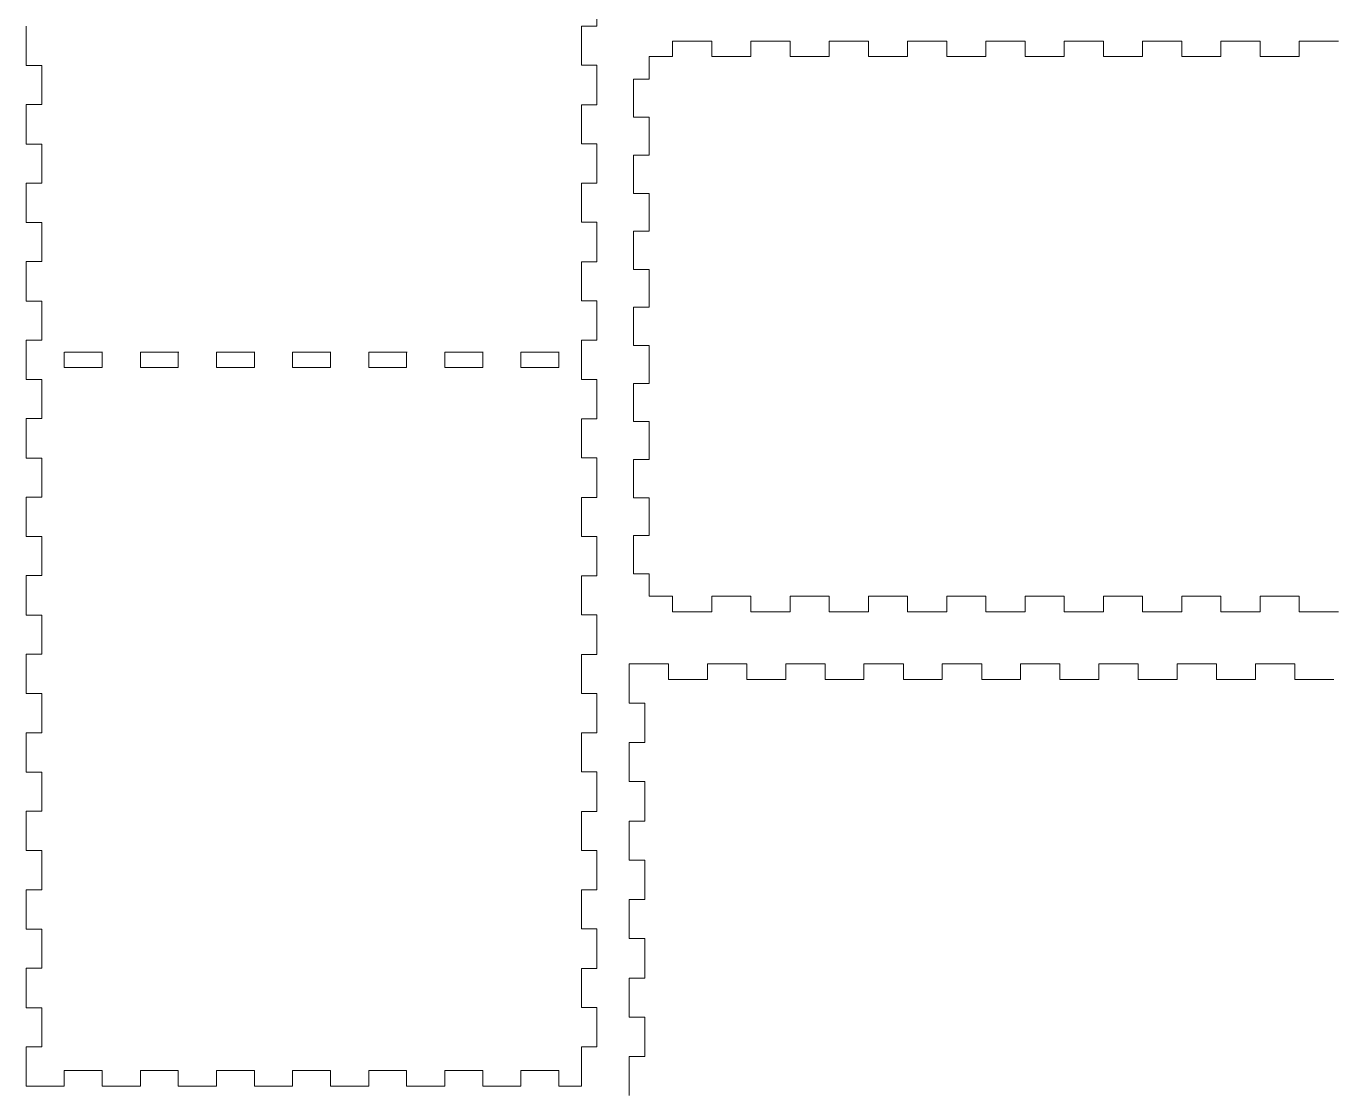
# Model space of a CAD drawing. Header units: millimetres. Extents: x -284 to 247, y -404 to 405.
# Drawn here: x -270.3 to -18.2, y -206.3 to -1 of the extents above; entities that cross this region are included whole.
import ezdxf

# ---------------------------------------------------------------- set-up
doc = ezdxf.new("R2010")
doc.units = ezdxf.units.MM
doc.header["$MEASUREMENT"] = 0
doc.layers.add('Layer 1', color=7, linetype='Continuous')

msp = doc.modelspace()

# ---------------------------------------------------------------- linework, layer by layer
at = {"layer": 'Layer 1', "lineweight": 0}
for points in [[(-160.2656, -1.0295), (-160.2656, -1.0295), (-160.2656, 6.5792), (-160.2656, 6.5792)], [(-270.3055, -8.598), (-270.3055, -8.598), (-270.3055, -0.9897), (-270.3055, -0.9897)], [(-163.2656, -8.5582), (-163.2656, -8.5582), (-163.2656, -1.0295), (-163.2656, -1.0295)], [(-160.2656, -1.0295), (-160.2656, -1.0295), (-163.2656, -1.0295), (-163.2656, -1.0295)], [(-145.6907, -3.8831), (-145.6907, -3.8831), (-145.6907, -6.8832), (-145.6907, -6.8832)], [(-145.6907, -3.8831), (-145.6907, -3.8831), (-138.1027, -3.8831), (-138.1027, -3.8831)], [(-138.1027, -3.8831), (-138.1027, -3.8831), (-138.1027, -6.8832), (-138.1027, -6.8832)], [(-130.5948, -3.8831), (-130.5948, -3.8831), (-130.5948, -6.8832), (-130.5948, -6.8832)], [(-130.5948, -3.8831), (-130.5948, -3.8831), (-123.0069, -3.8831), (-123.0069, -3.8831)], [(-123.0069, -3.8831), (-123.0069, -3.8831), (-123.0069, -6.8832), (-123.0069, -6.8832)], [(-115.499, -3.8831), (-115.499, -3.8831), (-115.499, -6.8832), (-115.499, -6.8832)], [(-115.499, -3.8831), (-115.499, -3.8831), (-107.9111, -3.8831), (-107.9111, -3.8831)], [(-107.9111, -3.8831), (-107.9111, -3.8831), (-107.9111, -6.8832), (-107.9111, -6.8832)], [(-100.4031, -3.8831), (-100.4031, -3.8831), (-100.4031, -6.8832), (-100.4031, -6.8832)], [(-100.4031, -3.8831), (-100.4031, -3.8831), (-92.8152, -3.8831), (-92.8152, -3.8831)], [(-92.8152, -3.8831), (-92.8152, -3.8831), (-92.8152, -6.8832), (-92.8152, -6.8832)], [(-85.3073, -3.8831), (-85.3073, -3.8831), (-85.3073, -6.8832), (-85.3073, -6.8832)], [(-85.3073, -3.8831), (-85.3073, -3.8831), (-77.7194, -3.8831), (-77.7194, -3.8831)], [(-77.7194, -3.8831), (-77.7194, -3.8831), (-77.7194, -6.8832), (-77.7194, -6.8832)], [(-70.2114, -3.8831), (-70.2114, -3.8831), (-70.2114, -6.8832), (-70.2114, -6.8832)], [(-70.2114, -3.8831), (-70.2114, -3.8831), (-62.6235, -3.8831), (-62.6235, -3.8831)], [(-62.6235, -3.8831), (-62.6235, -3.8831), (-62.6235, -6.8832), (-62.6235, -6.8832)], [(-55.1156, -3.8831), (-55.1156, -3.8831), (-55.1156, -6.8832), (-55.1156, -6.8832)], [(-55.1156, -3.8831), (-55.1156, -3.8831), (-47.5276, -3.8831), (-47.5276, -3.8831)], [(-47.5276, -3.8831), (-47.5276, -3.8831), (-47.5276, -6.8832), (-47.5276, -6.8832)], [(-40.0197, -3.8831), (-40.0197, -3.8831), (-40.0197, -6.8832), (-40.0197, -6.8832)], [(-40.0197, -3.8831), (-40.0197, -3.8831), (-32.4318, -3.8831), (-32.4318, -3.8831)], [(-32.4318, -3.8831), (-32.4318, -3.8831), (-32.4318, -6.8832), (-32.4318, -6.8832)], [(-24.9239, -3.8831), (-24.9239, -3.8831), (-24.9239, -6.8832), (-24.9239, -6.8832)], [(-24.9239, -3.8831), (-24.9239, -3.8831), (-17.336, -3.8831), (-17.336, -3.8831)], [(-150.2186, -6.8832), (-150.2186, -6.8832), (-145.6907, -6.8832), (-145.6907, -6.8832)], [(-150.2186, -11.199), (-150.2186, -11.199), (-150.2186, -6.8832), (-150.2186, -6.8832)], [(-138.1027, -6.8832), (-138.1027, -6.8832), (-130.5948, -6.8832), (-130.5948, -6.8832)], [(-123.0069, -6.8832), (-123.0069, -6.8832), (-115.499, -6.8832), (-115.499, -6.8832)], [(-107.9111, -6.8832), (-107.9111, -6.8832), (-100.4031, -6.8832), (-100.4031, -6.8832)], [(-92.8152, -6.8832), (-92.8152, -6.8832), (-85.3073, -6.8832), (-85.3073, -6.8832)], [(-77.7194, -6.8832), (-77.7194, -6.8832), (-70.2114, -6.8832), (-70.2114, -6.8832)], [(-62.6235, -6.8832), (-62.6235, -6.8832), (-55.1156, -6.8832), (-55.1156, -6.8832)], [(-47.5276, -6.8832), (-47.5276, -6.8832), (-40.0197, -6.8832), (-40.0197, -6.8832)], [(-32.4318, -6.8832), (-32.4318, -6.8832), (-24.9239, -6.8832), (-24.9239, -6.8832)], [(-267.3054, -8.598), (-267.3054, -8.598), (-270.3055, -8.598), (-270.3055, -8.598)], [(-267.3054, -16.127), (-267.3054, -16.127), (-267.3054, -8.598), (-267.3054, -8.598)], [(-160.2656, -8.5582), (-160.2656, -8.5582), (-163.2656, -8.5582), (-163.2656, -8.5582)], [(-160.2656, -16.1669), (-160.2656, -16.1669), (-160.2656, -8.5582), (-160.2656, -8.5582)], [(-153.2186, -18.5749), (-153.2186, -18.5749), (-153.2186, -11.199), (-153.2186, -11.199)], [(-150.2186, -11.199), (-150.2186, -11.199), (-153.2186, -11.199), (-153.2186, -11.199)], [(-270.3055, -23.7354), (-270.3055, -23.7354), (-270.3055, -16.127), (-270.3055, -16.127)], [(-267.3054, -16.127), (-267.3054, -16.127), (-270.3055, -16.127), (-270.3055, -16.127)], [(-163.2656, -23.6955), (-163.2656, -23.6955), (-163.2656, -16.1669), (-163.2656, -16.1669)], [(-160.2656, -16.1669), (-160.2656, -16.1669), (-163.2656, -16.1669), (-163.2656, -16.1669)], [(-150.2186, -18.5749), (-150.2186, -18.5749), (-153.2186, -18.5749), (-153.2186, -18.5749)], [(-150.2186, -25.8711), (-150.2186, -25.8711), (-150.2186, -18.5749), (-150.2186, -18.5749)], [(-267.3054, -23.7354), (-267.3054, -23.7354), (-270.3055, -23.7354), (-270.3055, -23.7354)], [(-267.3054, -31.264), (-267.3054, -31.264), (-267.3054, -23.7354), (-267.3054, -23.7354)], [(-160.2656, -23.6955), (-160.2656, -23.6955), (-163.2656, -23.6955), (-163.2656, -23.6955)], [(-160.2656, -31.3042), (-160.2656, -31.3042), (-160.2656, -23.6955), (-160.2656, -23.6955)], [(-153.2186, -33.247), (-153.2186, -33.247), (-153.2186, -25.8711), (-153.2186, -25.8711)], [(-150.2186, -25.8711), (-150.2186, -25.8711), (-153.2186, -25.8711), (-153.2186, -25.8711)], [(-270.3055, -38.8727), (-270.3055, -38.8727), (-270.3055, -31.264), (-270.3055, -31.264)], [(-267.3054, -31.264), (-267.3054, -31.264), (-270.3055, -31.264), (-270.3055, -31.264)], [(-163.2656, -38.8328), (-163.2656, -38.8328), (-163.2656, -31.3042), (-163.2656, -31.3042)], [(-160.2656, -31.3042), (-160.2656, -31.3042), (-163.2656, -31.3042), (-163.2656, -31.3042)], [(-150.2186, -33.247), (-150.2186, -33.247), (-153.2186, -33.247), (-153.2186, -33.247)], [(-150.2186, -40.5431), (-150.2186, -40.5431), (-150.2186, -33.247), (-150.2186, -33.247)], [(-267.3054, -38.8727), (-267.3054, -38.8727), (-270.3055, -38.8727), (-270.3055, -38.8727)], [(-267.3054, -46.4013), (-267.3054, -46.4013), (-267.3054, -38.8727), (-267.3054, -38.8727)], [(-160.2656, -38.8328), (-160.2656, -38.8328), (-163.2656, -38.8328), (-163.2656, -38.8328)], [(-160.2656, -46.4415), (-160.2656, -46.4415), (-160.2656, -38.8328), (-160.2656, -38.8328)], [(-153.2186, -47.919), (-153.2186, -47.919), (-153.2186, -40.5431), (-153.2186, -40.5431)], [(-150.2186, -40.5431), (-150.2186, -40.5431), (-153.2186, -40.5431), (-153.2186, -40.5431)], [(-270.3055, -54.01), (-270.3055, -54.01), (-270.3055, -46.4013), (-270.3055, -46.4013)], [(-267.3054, -46.4013), (-267.3054, -46.4013), (-270.3055, -46.4013), (-270.3055, -46.4013)], [(-163.2656, -53.9702), (-163.2656, -53.9702), (-163.2656, -46.4415), (-163.2656, -46.4415)], [(-160.2656, -46.4415), (-160.2656, -46.4415), (-163.2656, -46.4415), (-163.2656, -46.4415)], [(-150.2186, -47.919), (-150.2186, -47.919), (-153.2186, -47.919), (-153.2186, -47.919)], [(-150.2186, -55.2151), (-150.2186, -55.2151), (-150.2186, -47.919), (-150.2186, -47.919)], [(-267.3054, -54.01), (-267.3054, -54.01), (-270.3055, -54.01), (-270.3055, -54.01)], [(-267.3054, -61.5387), (-267.3054, -61.5387), (-267.3054, -54.01), (-267.3054, -54.01)], [(-160.2656, -53.9702), (-160.2656, -53.9702), (-163.2656, -53.9702), (-163.2656, -53.9702)], [(-160.2656, -61.5789), (-160.2656, -61.5789), (-160.2656, -53.9702), (-160.2656, -53.9702)], [(-153.2186, -62.591), (-153.2186, -62.591), (-153.2186, -55.2151), (-153.2186, -55.2151)], [(-150.2186, -55.2151), (-150.2186, -55.2151), (-153.2186, -55.2151), (-153.2186, -55.2151)], [(-270.3055, -69.1474), (-270.3055, -69.1474), (-270.3055, -61.5387), (-270.3055, -61.5387)], [(-267.3054, -61.5387), (-267.3054, -61.5387), (-270.3055, -61.5387), (-270.3055, -61.5387)], [(-163.2656, -69.1075), (-163.2656, -69.1075), (-163.2656, -61.5789), (-163.2656, -61.5789)], [(-160.2656, -61.5789), (-160.2656, -61.5789), (-163.2656, -61.5789), (-163.2656, -61.5789)], [(-150.2186, -62.591), (-150.2186, -62.591), (-153.2186, -62.591), (-153.2186, -62.591)], [(-150.2186, -69.8871), (-150.2186, -69.8871), (-150.2186, -62.591), (-150.2186, -62.591)], [(-262.9493, -63.843), (-262.9493, -63.843), (-262.9493, -66.843), (-262.9493, -66.843)], [(-262.9296, -63.843), (-262.9296, -63.843), (-255.5736, -63.843), (-255.5736, -63.843)], [(-255.6533, -63.843), (-255.6533, -63.843), (-255.6533, -66.843), (-255.6533, -66.843)], [(-248.2776, -63.843), (-248.2776, -63.843), (-240.9016, -63.843), (-240.9016, -63.843)], [(-248.2773, -63.843), (-248.2773, -63.843), (-248.2773, -66.843), (-248.2773, -66.843)], [(-240.9813, -63.843), (-240.9813, -63.843), (-240.9813, -66.843), (-240.9813, -66.843)], [(-233.6056, -63.843), (-233.6056, -63.843), (-226.2296, -63.843), (-226.2296, -63.843)], [(-233.6053, -63.843), (-233.6053, -63.843), (-233.6053, -66.843), (-233.6053, -66.843)], [(-226.3093, -63.843), (-226.3093, -63.843), (-226.3093, -66.843), (-226.3093, -66.843)], [(-218.9336, -63.843), (-218.9336, -63.843), (-211.5576, -63.843), (-211.5576, -63.843)], [(-218.9333, -63.843), (-218.9333, -63.843), (-218.9333, -66.843), (-218.9333, -66.843)], [(-211.6373, -63.843), (-211.6373, -63.843), (-211.6373, -66.843), (-211.6373, -66.843)], [(-204.2616, -63.843), (-204.2616, -63.843), (-196.8856, -63.843), (-196.8856, -63.843)], [(-204.2613, -63.843), (-204.2613, -63.843), (-204.2613, -66.843), (-204.2613, -66.843)], [(-196.9653, -63.843), (-196.9653, -63.843), (-196.9653, -66.843), (-196.9653, -66.843)], [(-189.5896, -63.843), (-189.5896, -63.843), (-182.2136, -63.843), (-182.2136, -63.843)], [(-189.5893, -63.843), (-189.5893, -63.843), (-189.5893, -66.843), (-189.5893, -66.843)], [(-182.2933, -63.843), (-182.2933, -63.843), (-182.2933, -66.843), (-182.2933, -66.843)], [(-174.9176, -63.843), (-174.9176, -63.843), (-167.5416, -63.843), (-167.5416, -63.843)], [(-174.9173, -63.843), (-174.9173, -63.843), (-174.9173, -66.843), (-174.9173, -66.843)], [(-167.6213, -63.843), (-167.6213, -63.843), (-167.6213, -66.843), (-167.6213, -66.843)], [(-262.9493, -66.843), (-262.9493, -66.843), (-255.6533, -66.843), (-255.6533, -66.843)], [(-248.2773, -66.843), (-248.2773, -66.843), (-240.9813, -66.843), (-240.9813, -66.843)], [(-233.6053, -66.843), (-233.6053, -66.843), (-226.3093, -66.843), (-226.3093, -66.843)], [(-218.9333, -66.843), (-218.9333, -66.843), (-211.6373, -66.843), (-211.6373, -66.843)], [(-204.2613, -66.843), (-204.2613, -66.843), (-196.9653, -66.843), (-196.9653, -66.843)], [(-189.5893, -66.843), (-189.5893, -66.843), (-182.2933, -66.843), (-182.2933, -66.843)], [(-174.9173, -66.843), (-174.9173, -66.843), (-167.6213, -66.843), (-167.6213, -66.843)], [(-267.3054, -69.1474), (-267.3054, -69.1474), (-270.3055, -69.1474), (-270.3055, -69.1474)], [(-267.3054, -76.676), (-267.3054, -76.676), (-267.3054, -69.1474), (-267.3054, -69.1474)], [(-160.2656, -69.1075), (-160.2656, -69.1075), (-163.2656, -69.1075), (-163.2656, -69.1075)], [(-160.2656, -76.7159), (-160.2656, -76.7159), (-160.2656, -69.1075), (-160.2656, -69.1075)], [(-153.2186, -77.263), (-153.2186, -77.263), (-153.2186, -69.8871), (-153.2186, -69.8871)], [(-150.2186, -69.8871), (-150.2186, -69.8871), (-153.2186, -69.8871), (-153.2186, -69.8871)], [(-270.3055, -84.2847), (-270.3055, -84.2847), (-270.3055, -76.676), (-270.3055, -76.676)], [(-267.3054, -76.676), (-267.3054, -76.676), (-270.3055, -76.676), (-270.3055, -76.676)], [(-163.2656, -84.2445), (-163.2656, -84.2445), (-163.2656, -76.7159), (-163.2656, -76.7159)], [(-160.2656, -76.7159), (-160.2656, -76.7159), (-163.2656, -76.7159), (-163.2656, -76.7159)], [(-150.2186, -77.263), (-150.2186, -77.263), (-153.2186, -77.263), (-153.2186, -77.263)], [(-150.2186, -84.559), (-150.2186, -84.559), (-150.2186, -77.263), (-150.2186, -77.263)], [(-267.3054, -84.2847), (-267.3054, -84.2847), (-270.3055, -84.2847), (-270.3055, -84.2847)], [(-267.3054, -91.8134), (-267.3054, -91.8134), (-267.3054, -84.2847), (-267.3054, -84.2847)], [(-160.2656, -84.2445), (-160.2656, -84.2445), (-163.2656, -84.2445), (-163.2656, -84.2445)], [(-160.2656, -91.8532), (-160.2656, -91.8532), (-160.2656, -84.2445), (-160.2656, -84.2445)], [(-153.2186, -91.9351), (-153.2186, -91.9351), (-153.2186, -84.559), (-153.2186, -84.559)], [(-150.2186, -84.559), (-150.2186, -84.559), (-153.2186, -84.559), (-153.2186, -84.559)], [(-270.3055, -99.4221), (-270.3055, -99.4221), (-270.3055, -91.8134), (-270.3055, -91.8134)], [(-267.3054, -91.8134), (-267.3054, -91.8134), (-270.3055, -91.8134), (-270.3055, -91.8134)], [(-163.2656, -99.3819), (-163.2656, -99.3819), (-163.2656, -91.8532), (-163.2656, -91.8532)], [(-160.2656, -91.8532), (-160.2656, -91.8532), (-163.2656, -91.8532), (-163.2656, -91.8532)], [(-150.2186, -91.9351), (-150.2186, -91.9351), (-153.2186, -91.9351), (-153.2186, -91.9351)], [(-150.2186, -99.231), (-150.2186, -99.231), (-150.2186, -91.9351), (-150.2186, -91.9351)], [(-267.3054, -99.4221), (-267.3054, -99.4221), (-270.3055, -99.4221), (-270.3055, -99.4221)], [(-267.3054, -106.9507), (-267.3054, -106.9507), (-267.3054, -99.4221), (-267.3054, -99.4221)], [(-160.2656, -99.3819), (-160.2656, -99.3819), (-163.2656, -99.3819), (-163.2656, -99.3819)], [(-160.2656, -106.9906), (-160.2656, -106.9906), (-160.2656, -99.3819), (-160.2656, -99.3819)], [(-153.2186, -106.6071), (-153.2186, -106.6071), (-153.2186, -99.231), (-153.2186, -99.231)], [(-150.2186, -99.231), (-150.2186, -99.231), (-153.2186, -99.231), (-153.2186, -99.231)], [(-270.3055, -114.5594), (-270.3055, -114.5594), (-270.3055, -106.9507), (-270.3055, -106.9507)], [(-267.3054, -106.9507), (-267.3054, -106.9507), (-270.3055, -106.9507), (-270.3055, -106.9507)], [(-163.2656, -114.5192), (-163.2656, -114.5192), (-163.2656, -106.9906), (-163.2656, -106.9906)], [(-160.2656, -106.9906), (-160.2656, -106.9906), (-163.2656, -106.9906), (-163.2656, -106.9906)], [(-150.2186, -106.6071), (-150.2186, -106.6071), (-153.2186, -106.6071), (-153.2186, -106.6071)], [(-150.2186, -110.923), (-150.2186, -110.923), (-150.2186, -106.6071), (-150.2186, -106.6071)], [(-150.2186, -110.923), (-150.2186, -110.923), (-145.6907, -110.923), (-145.6907, -110.923)], [(-145.6907, -110.923), (-145.6907, -110.923), (-145.6907, -113.923), (-145.6907, -113.923)], [(-138.1027, -110.923), (-138.1027, -110.923), (-138.1027, -113.923), (-138.1027, -113.923)], [(-138.1027, -110.923), (-138.1027, -110.923), (-130.5948, -110.923), (-130.5948, -110.923)], [(-130.5948, -110.923), (-130.5948, -110.923), (-130.5948, -113.923), (-130.5948, -113.923)], [(-123.0069, -110.923), (-123.0069, -110.923), (-123.0069, -113.923), (-123.0069, -113.923)], [(-123.0069, -110.923), (-123.0069, -110.923), (-115.499, -110.923), (-115.499, -110.923)], [(-115.499, -110.923), (-115.499, -110.923), (-115.499, -113.923), (-115.499, -113.923)], [(-107.9111, -110.923), (-107.9111, -110.923), (-107.9111, -113.923), (-107.9111, -113.923)], [(-107.9111, -110.923), (-107.9111, -110.923), (-100.4031, -110.923), (-100.4031, -110.923)], [(-100.4031, -110.923), (-100.4031, -110.923), (-100.4031, -113.923), (-100.4031, -113.923)], [(-92.8152, -110.923), (-92.8152, -110.923), (-92.8152, -113.923), (-92.8152, -113.923)], [(-92.8152, -110.923), (-92.8152, -110.923), (-85.3073, -110.923), (-85.3073, -110.923)], [(-85.3073, -110.923), (-85.3073, -110.923), (-85.3073, -113.923), (-85.3073, -113.923)], [(-77.7194, -110.923), (-77.7194, -110.923), (-77.7194, -113.923), (-77.7194, -113.923)], [(-77.7194, -110.923), (-77.7194, -110.923), (-70.2114, -110.923), (-70.2114, -110.923)], [(-70.2114, -110.923), (-70.2114, -110.923), (-70.2114, -113.923), (-70.2114, -113.923)], [(-62.6235, -110.923), (-62.6235, -110.923), (-62.6235, -113.923), (-62.6235, -113.923)], [(-62.6235, -110.923), (-62.6235, -110.923), (-55.1156, -110.923), (-55.1156, -110.923)], [(-55.1156, -110.923), (-55.1156, -110.923), (-55.1156, -113.923), (-55.1156, -113.923)], [(-47.5276, -110.923), (-47.5276, -110.923), (-47.5276, -113.923), (-47.5276, -113.923)], [(-47.5276, -110.923), (-47.5276, -110.923), (-40.0197, -110.923), (-40.0197, -110.923)], [(-40.0197, -110.923), (-40.0197, -110.923), (-40.0197, -113.923), (-40.0197, -113.923)], [(-32.4318, -110.923), (-32.4318, -110.923), (-32.4318, -113.923), (-32.4318, -113.923)], [(-32.4318, -110.923), (-32.4318, -110.923), (-24.9239, -110.923), (-24.9239, -110.923)], [(-24.9239, -110.923), (-24.9239, -110.923), (-24.9239, -113.923), (-24.9239, -113.923)], [(-267.3054, -114.5594), (-267.3054, -114.5594), (-270.3055, -114.5594), (-270.3055, -114.5594)], [(-267.3054, -122.088), (-267.3054, -122.088), (-267.3054, -114.5594), (-267.3054, -114.5594)], [(-160.2656, -114.5192), (-160.2656, -114.5192), (-163.2656, -114.5192), (-163.2656, -114.5192)], [(-160.2656, -122.1279), (-160.2656, -122.1279), (-160.2656, -114.5192), (-160.2656, -114.5192)], [(-145.6907, -113.923), (-145.6907, -113.923), (-138.1027, -113.923), (-138.1027, -113.923)], [(-130.5948, -113.923), (-130.5948, -113.923), (-123.0069, -113.923), (-123.0069, -113.923)], [(-115.499, -113.923), (-115.499, -113.923), (-107.9111, -113.923), (-107.9111, -113.923)], [(-100.4031, -113.923), (-100.4031, -113.923), (-92.8152, -113.923), (-92.8152, -113.923)], [(-85.3073, -113.923), (-85.3073, -113.923), (-77.7194, -113.923), (-77.7194, -113.923)], [(-70.2114, -113.923), (-70.2114, -113.923), (-62.6235, -113.923), (-62.6235, -113.923)], [(-55.1156, -113.923), (-55.1156, -113.923), (-47.5276, -113.923), (-47.5276, -113.923)], [(-40.0197, -113.923), (-40.0197, -113.923), (-32.4318, -113.923), (-32.4318, -113.923)], [(-24.9239, -113.923), (-24.9239, -113.923), (-17.336, -113.923), (-17.336, -113.923)], [(-270.3055, -129.6964), (-270.3055, -129.6964), (-270.3055, -122.088), (-270.3055, -122.088)], [(-267.3054, -122.088), (-267.3054, -122.088), (-270.3055, -122.088), (-270.3055, -122.088)], [(-163.2656, -129.6565), (-163.2656, -129.6565), (-163.2656, -122.1279), (-163.2656, -122.1279)], [(-160.2656, -122.1279), (-160.2656, -122.1279), (-163.2656, -122.1279), (-163.2656, -122.1279)], [(-154.0655, -123.9631), (-154.0655, -123.9631), (-146.4976, -123.9631), (-146.4976, -123.9631)], [(-154.0655, -131.5117), (-154.0655, -131.5117), (-154.0655, -123.9631), (-154.0655, -123.9631)], [(-146.4976, -123.9631), (-146.4976, -123.9631), (-146.4976, -126.963), (-146.4976, -126.963)], [(-138.9896, -123.9631), (-138.9896, -123.9631), (-138.9896, -126.963), (-138.9896, -126.963)], [(-138.9896, -123.9631), (-138.9896, -123.9631), (-131.4017, -123.9631), (-131.4017, -123.9631)], [(-131.4017, -123.9631), (-131.4017, -123.9631), (-131.4017, -126.963), (-131.4017, -126.963)], [(-123.8938, -123.9631), (-123.8938, -123.9631), (-123.8938, -126.963), (-123.8938, -126.963)], [(-123.8938, -123.9631), (-123.8938, -123.9631), (-116.3059, -123.9631), (-116.3059, -123.9631)], [(-116.3059, -123.9631), (-116.3059, -123.9631), (-116.3059, -126.963), (-116.3059, -126.963)], [(-108.7979, -123.9631), (-108.7979, -123.9631), (-108.7979, -126.963), (-108.7979, -126.963)], [(-108.7979, -123.9631), (-108.7979, -123.9631), (-101.21, -123.9631), (-101.21, -123.9631)], [(-101.21, -123.9631), (-101.21, -123.9631), (-101.21, -126.963), (-101.21, -126.963)], [(-93.7021, -123.9631), (-93.7021, -123.9631), (-93.7021, -126.963), (-93.7021, -126.963)], [(-93.7021, -123.9631), (-93.7021, -123.9631), (-86.1142, -123.9631), (-86.1142, -123.9631)], [(-86.1142, -123.9631), (-86.1142, -123.9631), (-86.1142, -126.963), (-86.1142, -126.963)], [(-78.6063, -123.9631), (-78.6063, -123.9631), (-78.6063, -126.963), (-78.6063, -126.963)], [(-78.6063, -123.9631), (-78.6063, -123.9631), (-71.0183, -123.9631), (-71.0183, -123.9631)], [(-71.0183, -123.9631), (-71.0183, -123.9631), (-71.0183, -126.963), (-71.0183, -126.963)], [(-63.5104, -123.9631), (-63.5104, -123.9631), (-63.5104, -126.963), (-63.5104, -126.963)], [(-63.5104, -123.9631), (-63.5104, -123.9631), (-55.9225, -123.9631), (-55.9225, -123.9631)], [(-55.9225, -123.9631), (-55.9225, -123.9631), (-55.9225, -126.963), (-55.9225, -126.963)], [(-48.4146, -123.9631), (-48.4146, -123.9631), (-48.4146, -126.963), (-48.4146, -126.963)], [(-48.4146, -123.9631), (-48.4146, -123.9631), (-40.8266, -123.9631), (-40.8266, -123.9631)], [(-40.8266, -123.9631), (-40.8266, -123.9631), (-40.8266, -126.963), (-40.8266, -126.963)], [(-33.3187, -123.9631), (-33.3187, -123.9631), (-33.3187, -126.963), (-33.3187, -126.963)], [(-33.3187, -123.9631), (-33.3187, -123.9631), (-25.7308, -123.9631), (-25.7308, -123.9631)], [(-25.7308, -123.9631), (-25.7308, -123.9631), (-25.7308, -126.963), (-25.7308, -126.963)], [(-146.4976, -126.963), (-146.4976, -126.963), (-138.9896, -126.963), (-138.9896, -126.963)], [(-131.4017, -126.963), (-131.4017, -126.963), (-123.8938, -126.963), (-123.8938, -126.963)], [(-116.3059, -126.963), (-116.3059, -126.963), (-108.7979, -126.963), (-108.7979, -126.963)], [(-101.21, -126.963), (-101.21, -126.963), (-93.7021, -126.963), (-93.7021, -126.963)], [(-86.1142, -126.963), (-86.1142, -126.963), (-78.6063, -126.963), (-78.6063, -126.963)], [(-71.0183, -126.963), (-71.0183, -126.963), (-63.5104, -126.963), (-63.5104, -126.963)], [(-55.9225, -126.963), (-55.9225, -126.963), (-48.4146, -126.963), (-48.4146, -126.963)], [(-40.8266, -126.963), (-40.8266, -126.963), (-33.3187, -126.963), (-33.3187, -126.963)], [(-25.7308, -126.963), (-25.7308, -126.963), (-18.2229, -126.963), (-18.2229, -126.963)], [(-267.3054, -129.6964), (-267.3054, -129.6964), (-270.3055, -129.6964), (-270.3055, -129.6964)], [(-267.3054, -137.2254), (-267.3054, -137.2254), (-267.3054, -129.6964), (-267.3054, -129.6964)], [(-160.2656, -129.6565), (-160.2656, -129.6565), (-163.2656, -129.6565), (-163.2656, -129.6565)], [(-160.2656, -137.2652), (-160.2656, -137.2652), (-160.2656, -129.6565), (-160.2656, -129.6565)], [(-151.0655, -131.5117), (-151.0655, -131.5117), (-154.0655, -131.5117), (-154.0655, -131.5117)], [(-151.0655, -139.1204), (-151.0655, -139.1204), (-151.0655, -131.5117), (-151.0655, -131.5117)], [(-270.3055, -144.8337), (-270.3055, -144.8337), (-270.3055, -137.2254), (-270.3055, -137.2254)], [(-267.3054, -137.2254), (-267.3054, -137.2254), (-270.3055, -137.2254), (-270.3055, -137.2254)], [(-163.2656, -144.7939), (-163.2656, -144.7939), (-163.2656, -137.2652), (-163.2656, -137.2652)], [(-160.2656, -137.2652), (-160.2656, -137.2652), (-163.2656, -137.2652), (-163.2656, -137.2652)], [(-154.0655, -146.649), (-154.0655, -146.649), (-154.0655, -139.1204), (-154.0655, -139.1204)], [(-151.0655, -139.1204), (-151.0655, -139.1204), (-154.0655, -139.1204), (-154.0655, -139.1204)], [(-267.3054, -144.8337), (-267.3054, -144.8337), (-270.3055, -144.8337), (-270.3055, -144.8337)], [(-267.3054, -152.3624), (-267.3054, -152.3624), (-267.3054, -144.8337), (-267.3054, -144.8337)], [(-160.2656, -144.7939), (-160.2656, -144.7939), (-163.2656, -144.7939), (-163.2656, -144.7939)], [(-160.2656, -152.4026), (-160.2656, -152.4026), (-160.2656, -144.7939), (-160.2656, -144.7939)], [(-151.0655, -146.649), (-151.0655, -146.649), (-154.0655, -146.649), (-154.0655, -146.649)], [(-151.0655, -154.2576), (-151.0655, -154.2576), (-151.0655, -146.649), (-151.0655, -146.649)], [(-270.3055, -159.9712), (-270.3055, -159.9712), (-270.3055, -152.3624), (-270.3055, -152.3624)], [(-267.3054, -152.3624), (-267.3054, -152.3624), (-270.3055, -152.3624), (-270.3055, -152.3624)], [(-163.2656, -159.9311), (-163.2656, -159.9311), (-163.2656, -152.4026), (-163.2656, -152.4026)], [(-160.2656, -152.4026), (-160.2656, -152.4026), (-163.2656, -152.4026), (-163.2656, -152.4026)], [(-154.0655, -161.7863), (-154.0655, -161.7863), (-154.0655, -154.2576), (-154.0655, -154.2576)], [(-151.0655, -154.2576), (-151.0655, -154.2576), (-154.0655, -154.2576), (-154.0655, -154.2576)], [(-267.3054, -159.9712), (-267.3054, -159.9712), (-270.3055, -159.9712), (-270.3055, -159.9712)], [(-267.3054, -167.4998), (-267.3054, -167.4998), (-267.3054, -159.9712), (-267.3054, -159.9712)], [(-160.2656, -159.9311), (-160.2656, -159.9311), (-163.2656, -159.9311), (-163.2656, -159.9311)], [(-160.2656, -167.5398), (-160.2656, -167.5398), (-160.2656, -159.9311), (-160.2656, -159.9311)], [(-151.0655, -161.7863), (-151.0655, -161.7863), (-154.0655, -161.7863), (-154.0655, -161.7863)], [(-151.0655, -169.3949), (-151.0655, -169.3949), (-151.0655, -161.7863), (-151.0655, -161.7863)], [(-270.3055, -175.1085), (-270.3055, -175.1085), (-270.3055, -167.4998), (-270.3055, -167.4998)], [(-267.3054, -167.4998), (-267.3054, -167.4998), (-270.3055, -167.4998), (-270.3055, -167.4998)], [(-163.2656, -175.0685), (-163.2656, -175.0685), (-163.2656, -167.5398), (-163.2656, -167.5398)], [(-160.2656, -167.5398), (-160.2656, -167.5398), (-163.2656, -167.5398), (-163.2656, -167.5398)], [(-154.0655, -176.9236), (-154.0655, -176.9236), (-154.0655, -169.3949), (-154.0655, -169.3949)], [(-151.0655, -169.3949), (-151.0655, -169.3949), (-154.0655, -169.3949), (-154.0655, -169.3949)], [(-267.3054, -175.1085), (-267.3054, -175.1085), (-270.3055, -175.1085), (-270.3055, -175.1085)], [(-267.3054, -182.6371), (-267.3054, -182.6371), (-267.3054, -175.1085), (-267.3054, -175.1085)], [(-160.2656, -175.0685), (-160.2656, -175.0685), (-163.2656, -175.0685), (-163.2656, -175.0685)], [(-160.2656, -182.6771), (-160.2656, -182.6771), (-160.2656, -175.0685), (-160.2656, -175.0685)], [(-151.0655, -176.9236), (-151.0655, -176.9236), (-154.0655, -176.9236), (-154.0655, -176.9236)], [(-151.0655, -184.5322), (-151.0655, -184.5322), (-151.0655, -176.9236), (-151.0655, -176.9236)], [(-270.3055, -190.2458), (-270.3055, -190.2458), (-270.3055, -182.6371), (-270.3055, -182.6371)], [(-267.3054, -182.6371), (-267.3054, -182.6371), (-270.3055, -182.6371), (-270.3055, -182.6371)], [(-163.2656, -190.2058), (-163.2656, -190.2058), (-163.2656, -182.6771), (-163.2656, -182.6771)], [(-160.2656, -182.6771), (-160.2656, -182.6771), (-163.2656, -182.6771), (-163.2656, -182.6771)], [(-154.0655, -192.0609), (-154.0655, -192.0609), (-154.0655, -184.5322), (-154.0655, -184.5322)], [(-151.0655, -184.5322), (-151.0655, -184.5322), (-154.0655, -184.5322), (-154.0655, -184.5322)], [(-267.3054, -190.2458), (-267.3054, -190.2458), (-270.3055, -190.2458), (-270.3055, -190.2458)], [(-267.3054, -197.7744), (-267.3054, -197.7744), (-267.3054, -190.2458), (-267.3054, -190.2458)], [(-160.2656, -190.2058), (-160.2656, -190.2058), (-163.2656, -190.2058), (-163.2656, -190.2058)], [(-160.2656, -197.8144), (-160.2656, -197.8144), (-160.2656, -190.2058), (-160.2656, -190.2058)], [(-151.0655, -192.0609), (-151.0655, -192.0609), (-154.0655, -192.0609), (-154.0655, -192.0609)], [(-151.0655, -199.6695), (-151.0655, -199.6695), (-151.0655, -192.0609), (-151.0655, -192.0609)], [(-270.3055, -205.363), (-270.3055, -205.363), (-270.3055, -197.7744), (-270.3055, -197.7744)], [(-267.3054, -197.7744), (-267.3054, -197.7744), (-270.3055, -197.7744), (-270.3055, -197.7744)], [(-163.2656, -205.363), (-163.2656, -205.363), (-163.2656, -197.8144), (-163.2656, -197.8144)], [(-160.2656, -197.8144), (-160.2656, -197.8144), (-163.2656, -197.8144), (-163.2656, -197.8144)], [(-154.0655, -207.1982), (-154.0655, -207.1982), (-154.0655, -199.6695), (-154.0655, -199.6695)], [(-151.0655, -199.6695), (-151.0655, -199.6695), (-154.0655, -199.6695), (-154.0655, -199.6695)], [(-262.9497, -202.363), (-262.9497, -202.363), (-262.9497, -205.363), (-262.9497, -205.363)], [(-262.9497, -202.363), (-262.9497, -202.363), (-255.6535, -202.363), (-255.6535, -202.363)], [(-255.6535, -202.363), (-255.6535, -202.363), (-255.6535, -205.363), (-255.6535, -205.363)], [(-248.2777, -202.363), (-248.2777, -202.363), (-248.2777, -205.363), (-248.2777, -205.363)], [(-248.2777, -202.363), (-248.2777, -202.363), (-240.9815, -202.363), (-240.9815, -202.363)], [(-240.9815, -202.363), (-240.9815, -202.363), (-240.9815, -205.363), (-240.9815, -205.363)], [(-233.6056, -202.363), (-233.6056, -202.363), (-233.6056, -205.363), (-233.6056, -205.363)], [(-233.6056, -202.363), (-233.6056, -202.363), (-226.3095, -202.363), (-226.3095, -202.363)], [(-226.3095, -202.363), (-226.3095, -202.363), (-226.3095, -205.363), (-226.3095, -205.363)], [(-218.9336, -202.363), (-218.9336, -202.363), (-218.9336, -205.363), (-218.9336, -205.363)], [(-218.9336, -202.363), (-218.9336, -202.363), (-211.6375, -202.363), (-211.6375, -202.363)], [(-211.6375, -202.363), (-211.6375, -202.363), (-211.6375, -205.363), (-211.6375, -205.363)], [(-204.2616, -202.363), (-204.2616, -202.363), (-204.2616, -205.363), (-204.2616, -205.363)], [(-204.2616, -202.363), (-204.2616, -202.363), (-196.9654, -202.363), (-196.9654, -202.363)], [(-196.9654, -202.363), (-196.9654, -202.363), (-196.9654, -205.363), (-196.9654, -205.363)], [(-189.5895, -202.363), (-189.5895, -202.363), (-189.5895, -205.363), (-189.5895, -205.363)], [(-189.5895, -202.363), (-189.5895, -202.363), (-182.2937, -202.363), (-182.2937, -202.363)], [(-182.2937, -202.363), (-182.2937, -202.363), (-182.2937, -205.363), (-182.2937, -205.363)], [(-174.9175, -202.363), (-174.9175, -202.363), (-174.9175, -205.363), (-174.9175, -205.363)], [(-174.9175, -202.363), (-174.9175, -202.363), (-167.6217, -202.363), (-167.6217, -202.363)], [(-167.6217, -202.363), (-167.6217, -202.363), (-167.6217, -205.363), (-167.6217, -205.363)], [(-270.3055, -205.363), (-270.3055, -205.363), (-262.9497, -205.363), (-262.9497, -205.363)], [(-255.6535, -205.363), (-255.6535, -205.363), (-248.2777, -205.363), (-248.2777, -205.363)], [(-240.9815, -205.363), (-240.9815, -205.363), (-233.6056, -205.363), (-233.6056, -205.363)], [(-226.3095, -205.363), (-226.3095, -205.363), (-218.9336, -205.363), (-218.9336, -205.363)], [(-211.6375, -205.363), (-211.6375, -205.363), (-204.2616, -205.363), (-204.2616, -205.363)], [(-196.9654, -205.363), (-196.9654, -205.363), (-189.5895, -205.363), (-189.5895, -205.363)], [(-182.2937, -205.363), (-182.2937, -205.363), (-174.9175, -205.363), (-174.9175, -205.363)], [(-167.6217, -205.363), (-167.6217, -205.363), (-163.2656, -205.363), (-163.2656, -205.363)]]:
    msp.add_open_spline(points, degree=3, dxfattribs=at)

doc.saveas('drawing.dxf')
